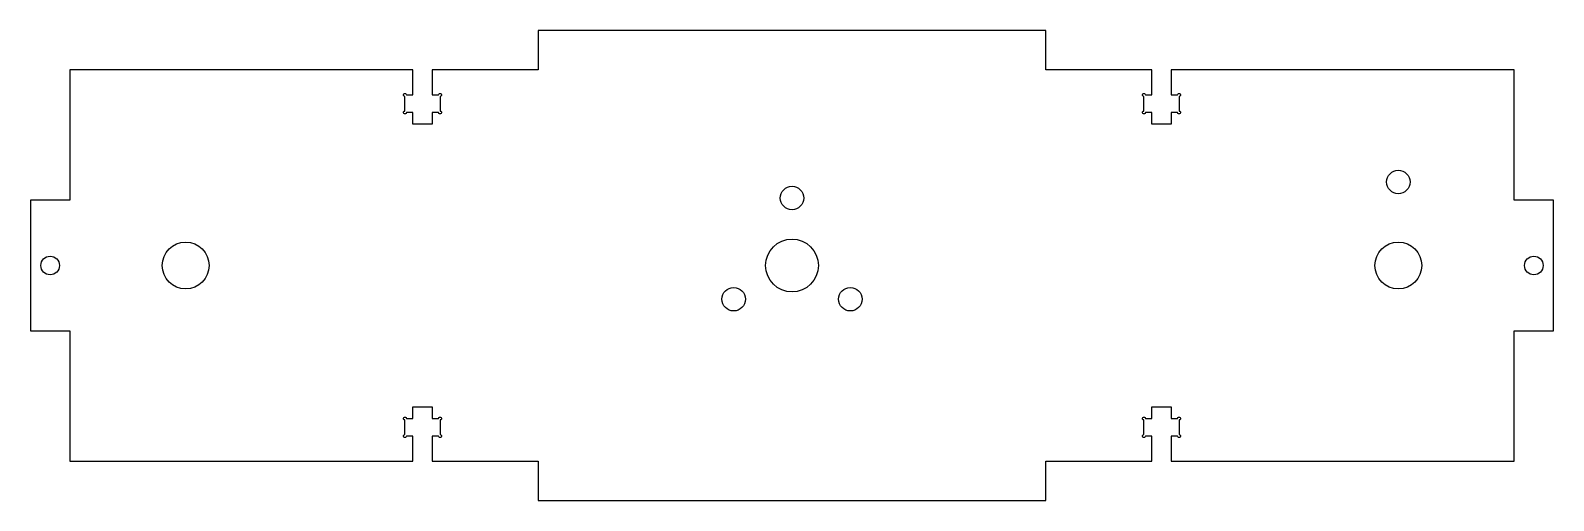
# Model space of a CAD drawing. Header units: millimetres. Extents: x -130 to 130, y -40 to 40.
import ezdxf

# ---------------------------------------------------------------- set-up
doc = ezdxf.new("R2010")
doc.units = ezdxf.units.MM

msp = doc.modelspace()

# ---------------------------------------------------------------- linework, layer by layer
msp.add_lwpolyline([(123.28, -33.38), (123.28, -11.13), (130, -11.13), (130, 11.13), (123.28, 11.13), (123.28, 33.38), (64.73, 33.38), (64.73, 29.1), (65.83, 29.1, -2.414214), (66.08, 28.85), (66.08, 26.35, -2.414214), (65.83, 26.1), (64.73, 26.1), (64.73, 24.1), (61.43, 24.1), (61.43, 26.1), (60.33, 26.1, -2.414214), (60.08, 26.35), (60.08, 28.85, -2.414214), (60.33, 29.1), (61.43, 29.1), (61.43, 33.38), (43.33, 33.38), (43.33, 40.1), (-43.33, 40.1), (-43.33, 33.38), (-61.43, 33.38), (-61.43, 29.1), (-60.33, 29.1, -2.414214), (-60.08, 28.85), (-60.08, 26.35, -2.414214), (-60.33, 26.1), (-61.43, 26.1), (-61.43, 24.1), (-64.73, 24.1), (-64.73, 26.1), (-65.83, 26.1, -2.414214), (-66.08, 26.35), (-66.08, 28.85, -2.414214), (-65.83, 29.1), (-64.73, 29.1), (-64.73, 33.38), (-123.28, 33.38), (-123.28, 11.13), (-130, 11.13), (-130, -11.13), (-123.28, -11.13), (-123.28, -33.38), (-64.73, -33.38), (-64.73, -29.1), (-65.83, -29.1, -2.414214), (-66.08, -28.85), (-66.08, -26.35, -2.414214), (-65.83, -26.1), (-64.73, -26.1), (-64.73, -24.1), (-61.43, -24.1), (-61.43, -26.1), (-60.33, -26.1, -2.414214), (-60.08, -26.35), (-60.08, -28.85, -2.414214), (-60.33, -29.1), (-61.43, -29.1), (-61.43, -33.38), (-43.33, -33.38), (-43.33, -40.1), (43.33, -40.1), (43.33, -33.38), (61.43, -33.38), (61.43, -29.1), (60.33, -29.1, -2.414214), (60.08, -28.85), (60.08, -26.35, -2.414214), (60.33, -26.1), (61.43, -26.1), (61.43, -24.1), (64.73, -24.1), (64.73, -26.1), (65.83, -26.1, -2.414214), (66.08, -26.35), (66.08, -28.85, -2.414214), (65.83, -29.1), (64.73, -29.1), (64.73, -33.38)], format="xyb", close=True)
for centre, radius in [((103.5, 14.25), 2), ((0, 11.51), 2), ((-103.5, 0), 4), ((0, 0), 4.5), ((103.5, 0), 4), ((-126.64, 0), 1.58), ((126.64, 0), 1.58), ((-9.96, -5.75), 2), ((9.96, -5.75), 2)]:
    msp.add_circle(centre, radius)

doc.saveas('drawing.dxf')
